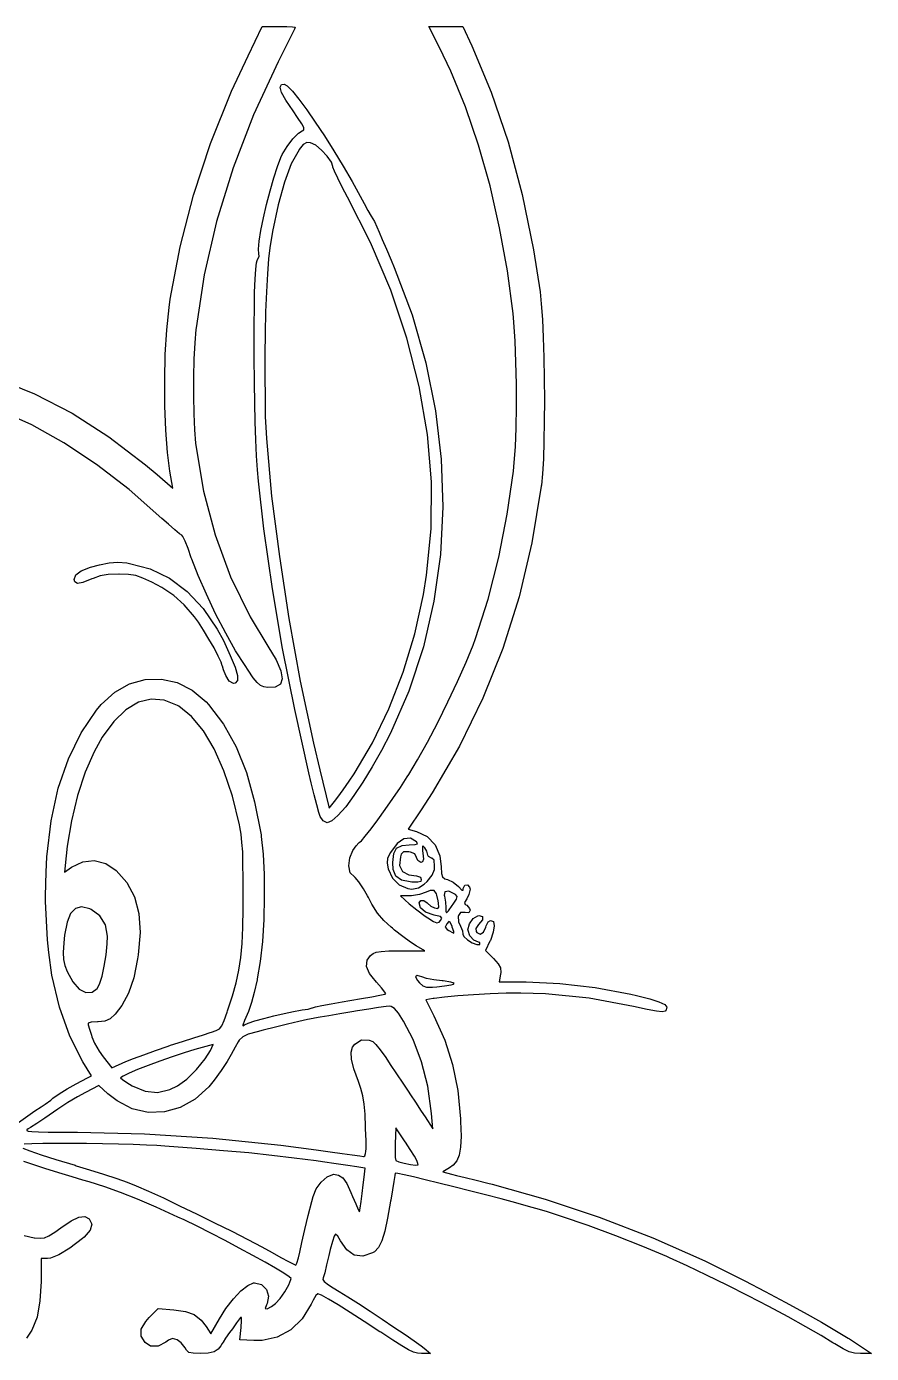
# Model space of a CAD drawing. Extents: x 93.8 to 150, y -109.9 to -90.1.
# Drawn here: x 109.05 to 112.24, y -95.08 to -90.08 of the extents above; entities that cross this region are included whole.
import ezdxf

# ---------------------------------------------------------------- set-up
doc = ezdxf.new("R2010")
doc.units = 0
doc.layers.add('BLACK', color=7, linetype='CONTINUOUS')

msp = doc.modelspace()

# ---------------------------------------------------------------- linework, layer by layer
at = {"layer": 'BLACK', "linetype": 'CONTINUOUS'}
for p, q in [((109.888, -90.1934), (109.941, -90.083)), ((109.941, -90.083), (110.004, -90.083)), ((110.004, -90.083), (110.034, -90.0833)), ((110.034, -90.0833), (110.056, -90.0839)), ((110.063, -90.0928), (110.053, -90.113)), ((110.056, -90.0839), (110.066, -90.0849)), ((110.066, -90.0851), (110.063, -90.0928)), ((110.066, -90.0849), (110.066, -90.0851)), ((110.609, -90.1616), (110.569, -90.083)), ((110.569, -90.083), (110.697, -90.083)), ((110.697, -90.083), (110.731, -90.1559)), ((110.038, -90.1432), (110.019, -90.1809)), ((110.053, -90.113), (110.038, -90.1432)), ((109.826, -90.3264), (109.888, -90.1934)), ((110.019, -90.1809), (110.001, -90.2163)), ((110.652, -90.2515), (110.609, -90.1616)), ((110.731, -90.1559), (110.804, -90.3305)), ((110.001, -90.2163), (109.909, -90.4151)), ((110.014, -90.3016), (110.024, -90.2997)), ((110.024, -90.2997), (110.036, -90.3066)), ((110.707, -90.3852), (110.652, -90.2515)), ((109.747, -90.5233), (109.826, -90.3264)), ((110.009, -90.3116), (110.014, -90.3016)), ((110.014, -90.331), (110.009, -90.3116)), ((110.03, -90.3605), (110.014, -90.331)), ((110.036, -90.3066), (110.055, -90.3263)), ((110.055, -90.3263), (110.08, -90.3568)), ((110.804, -90.3305), (110.868, -90.5176)), ((110.058, -90.4012), (110.03, -90.3605)), ((110.08, -90.3568), (110.109, -90.3964)), ((110.109, -90.3964), (110.141, -90.4432)), ((110.756, -90.53), (110.707, -90.3852)), ((109.909, -90.4151), (109.832, -90.616)), ((110.075, -90.4263), (110.058, -90.4012)), ((110.091, -90.4495), (110.075, -90.4263)), ((110.098, -90.4638), (110.091, -90.4495)), ((110.141, -90.4432), (110.176, -90.4954)), ((110.057, -90.5064), (110.078, -90.4852)), ((110.078, -90.4852), (110.092, -90.4759)), ((110.092, -90.4759), (110.098, -90.4718)), ((110.098, -90.4718), (110.098, -90.4638)), ((110.176, -90.4954), (110.211, -90.5513)), ((109.682, -90.7184), (109.747, -90.5233)), ((110.017, -90.5654), (110.035, -90.5347)), ((110.035, -90.5347), (110.057, -90.5064)), ((110.081, -90.5471), (110.051, -90.6)), ((110.096, -90.527), (110.081, -90.5462)), ((110.081, -90.5462), (110.081, -90.5471)), ((110.109, -90.5195), (110.096, -90.527)), ((110.124, -90.5206), (110.109, -90.5195)), ((110.143, -90.5305), (110.124, -90.5206)), ((110.124, -90.5206), (110.124, -90.5206)), ((110.165, -90.549), (110.143, -90.5305)), ((110.186, -90.5715), (110.165, -90.549)), ((110.8, -90.6833), (110.756, -90.53)), ((110.868, -90.5176), (110.921, -90.7159)), ((109.999, -90.6104), (110.012, -90.5761)), ((110.012, -90.5761), (110.017, -90.5654)), ((110.051, -90.6), (110.025, -90.6692)), ((110.202, -90.5935), (110.186, -90.5715)), ((110.208, -90.6105), (110.202, -90.5935)), ((110.211, -90.5513), (110.247, -90.609)), ((109.832, -90.616), (109.769, -90.8176)), ((109.985, -90.6534), (109.999, -90.6104)), ((110.208, -90.6123), (110.208, -90.6105)), ((110.214, -90.6281), (110.208, -90.6123)), ((110.226, -90.6545), (110.214, -90.6281)), ((110.247, -90.609), (110.28, -90.6666)), ((109.971, -90.702), (109.985, -90.6534)), ((110.025, -90.6692), (110.001, -90.7544)), ((110.243, -90.6881), (110.226, -90.6545)), ((110.263, -90.7258), (110.243, -90.6881)), ((110.28, -90.6666), (110.311, -90.7225)), ((110.836, -90.842), (110.8, -90.6833)), ((109.632, -90.9134), (109.682, -90.7184)), ((109.957, -90.7532), (109.971, -90.702)), ((110.35, -90.8971), (110.263, -90.7258)), ((110.311, -90.7225), (110.326, -90.7496)), ((110.326, -90.7496), (110.34, -90.7766)), ((110.921, -90.7159), (110.964, -90.9241)), ((109.946, -90.8039), (109.957, -90.7532)), ((110.001, -90.7544), (109.98, -90.8553)), ((110.34, -90.7766), (110.352, -90.7973)), ((110.352, -90.7973), (110.358, -90.8076)), ((109.769, -90.8176), (109.723, -91.0187)), ((109.936, -90.851), (109.946, -90.8039)), ((110.358, -90.8076), (110.358, -90.808)), ((110.358, -90.808), (110.364, -90.8173)), ((110.364, -90.8173), (110.373, -90.8374)), ((110.373, -90.8374), (110.382, -90.858)), ((110.866, -91.0033), (110.836, -90.842)), ((109.927, -90.9222), (109.93, -90.8914)), ((109.93, -90.8914), (109.936, -90.851)), ((109.98, -90.8553), (109.97, -90.9163)), ((110.426, -91.0768), (110.35, -90.8971)), ((110.382, -90.858), (110.394, -90.8853)), ((110.394, -90.8853), (110.41, -90.9223)), ((109.595, -91.1104), (109.632, -90.9134)), ((109.923, -90.9645), (109.93, -90.9486)), ((109.929, -90.9401), (109.927, -90.9222)), ((109.93, -90.9486), (109.929, -90.9401)), ((109.97, -90.9163), (109.965, -90.9589)), ((110.41, -90.9223), (110.427, -90.9635)), ((110.964, -90.9241), (110.989, -91.083)), ((109.915, -91.0353), (109.917, -90.9978)), ((109.917, -90.9978), (109.92, -90.9733)), ((109.92, -90.9733), (109.923, -90.9645)), ((109.965, -90.9589), (109.961, -91.0152)), ((110.427, -90.9635), (110.439, -90.9913)), ((110.439, -90.9913), (110.506, -91.1696)), ((109.723, -91.0187), (109.692, -91.218)), ((109.913, -91.084), (109.915, -91.0353)), ((109.961, -91.0152), (109.957, -91.0824)), ((110.887, -91.1643), (110.866, -91.0033)), ((109.912, -91.1419), (109.913, -91.084)), ((109.957, -91.0824), (109.954, -91.1576)), ((110.487, -91.2577), (110.426, -91.0768)), ((110.989, -91.083), (110.993, -91.1282)), ((109.582, -91.2263), (109.591, -91.1415)), ((109.591, -91.1415), (109.595, -91.1104)), ((109.911, -91.207), (109.912, -91.1419)), ((110.993, -91.1282), (110.997, -91.1865)), ((109.954, -91.1576), (109.952, -91.2379)), ((110.506, -91.1696), (110.558, -91.3499)), ((110.89, -91.1975), (110.887, -91.1643)), ((110.894, -91.2682), (110.89, -91.1975)), ((110.997, -91.1865), (111, -91.2548)), ((109.576, -91.3189), (109.582, -91.2263)), ((109.691, -91.2247), (109.687, -91.2748)), ((109.692, -91.218), (109.691, -91.2247)), ((109.911, -91.2774), (109.911, -91.207)), ((109.952, -91.2379), (109.951, -91.3203)), ((109.687, -91.2748), (109.684, -91.3361)), ((109.911, -91.3511), (109.911, -91.2774)), ((110.533, -91.439), (110.487, -91.2577)), ((110.897, -91.3475), (110.894, -91.2682)), ((111, -91.2548), (111.003, -91.3303)), ((109.574, -91.4154), (109.576, -91.3189)), ((109.684, -91.3361), (109.683, -91.404)), ((109.951, -91.3203), (109.951, -91.402)), ((110.558, -91.3499), (110.595, -91.5312)), ((110.899, -91.4312), (110.897, -91.3475)), ((111.003, -91.3303), (111.004, -91.41)), ((109.912, -91.402), (109.911, -91.3511)), ((108.942, -91.4099), (109.084, -91.4667)), ((109.574, -91.5117), (109.574, -91.4154)), ((109.683, -91.404), (109.682, -91.4742)), ((109.912, -91.4262), (109.912, -91.402)), ((109.914, -91.5007), (109.912, -91.4262)), ((109.951, -91.402), (109.952, -91.4802)), ((110.564, -91.6198), (110.533, -91.439)), ((110.899, -91.5151), (110.899, -91.4312)), ((111.004, -91.41), (111.005, -91.4909)), ((109.084, -91.4667), (109.225, -91.5397)), ((109.682, -91.4742), (109.684, -91.542)), ((109.952, -91.4802), (109.953, -91.5519)), ((111.005, -91.4909), (111.004, -91.5702)), ((109.073, -91.5843), (108.955, -91.5314)), ((109.225, -91.5397), (109.364, -91.6289)), ((109.578, -91.6037), (109.574, -91.5117)), ((109.684, -91.542), (109.686, -91.6032)), ((109.915, -91.5726), (109.914, -91.5007)), ((110.595, -91.5312), (110.616, -91.7127)), ((110.898, -91.595), (110.899, -91.5151)), ((109.194, -91.6516), (109.073, -91.5843)), ((109.918, -91.64), (109.915, -91.5726)), ((109.953, -91.5519), (109.956, -91.6141)), ((110.896, -91.6666), (110.898, -91.595)), ((111.004, -91.5702), (111.003, -91.6448)), ((109.364, -91.6289), (109.502, -91.734)), ((109.584, -91.6875), (109.578, -91.6037)), ((109.686, -91.6032), (109.69, -91.6532)), ((109.92, -91.7009), (109.918, -91.64)), ((109.956, -91.6141), (109.958, -91.635)), ((109.958, -91.635), (109.977, -91.8526)), ((110.579, -91.7991), (110.564, -91.6198)), ((111.003, -91.6448), (111.001, -91.7119)), ((109.317, -91.7329), (109.194, -91.6516)), ((109.594, -91.7589), (109.584, -91.6875)), ((109.69, -91.6532), (109.691, -91.6622)), ((109.691, -91.6622), (109.72, -91.8333)), ((110.891, -91.7259), (110.896, -91.6666)), ((109.44, -91.828), (109.317, -91.7329)), ((109.502, -91.734), (109.546, -91.7712)), ((109.924, -91.7534), (109.92, -91.7009)), ((110.616, -91.7127), (110.622, -91.8933)), ((110.888, -91.7584), (110.891, -91.7259)), ((111.001, -91.7119), (110.998, -91.7685)), ((109.546, -91.7712), (109.605, -91.8222)), ((109.605, -91.8222), (109.594, -91.7589)), ((109.927, -91.7955), (109.924, -91.7534)), ((109.948, -91.9754), (109.927, -91.7955)), ((110.578, -91.976), (110.579, -91.7991)), ((110.865, -91.9201), (110.888, -91.7584)), ((110.998, -91.7685), (110.994, -91.8116)), ((109.563, -91.9363), (109.44, -91.828)), ((109.72, -91.8333), (109.764, -91.9983)), ((110.993, -91.8146), (110.957, -92.0286)), ((110.994, -91.8116), (110.993, -91.8146)), ((109.977, -91.8526), (110.006, -92.0802)), ((110.622, -91.8933), (110.613, -92.0721)), ((109.588, -91.9583), (109.563, -91.9363)), ((110.833, -92.0828), (110.865, -91.9201)), ((109.612, -91.9797), (109.588, -91.9583)), ((109.63, -91.9943), (109.612, -91.9797)), ((109.639, -91.9997), (109.63, -91.9943)), ((109.643, -92.0046), (109.639, -91.9997)), ((109.764, -91.9983), (109.822, -92.1563)), ((109.98, -92.2017), (109.948, -91.9754)), ((110.561, -92.1497), (110.578, -91.976)), ((109.651, -92.0225), (109.643, -92.0046)), ((109.662, -92.0504), (109.651, -92.0225)), ((110.957, -92.0286), (110.909, -92.2321)), ((109.674, -92.0851), (109.662, -92.0504)), ((109.676, -92.0901), (109.674, -92.0851)), ((109.7, -92.1518), (109.676, -92.0901)), ((110.006, -92.0802), (110.042, -92.3139)), ((110.613, -92.0721), (110.588, -92.248)), ((110.793, -92.2411), (110.833, -92.0828)), ((109.233, -92.1665), (109.239, -92.1494)), ((109.239, -92.1494), (109.259, -92.1343)), ((109.259, -92.1343), (109.294, -92.1204)), ((109.294, -92.1204), (109.328, -92.1108)), ((109.328, -92.1108), (109.365, -92.1032)), ((109.361, -92.1475), (109.331, -92.1524)), ((109.401, -92.1463), (109.361, -92.1475)), ((109.365, -92.1032), (109.397, -92.1011)), ((109.397, -92.1011), (109.432, -92.1044)), ((109.403, -92.1463), (109.401, -92.1463)), ((109.438, -92.1475), (109.403, -92.1463)), ((109.432, -92.1044), (109.442, -92.1058)), ((109.465, -92.1519), (109.438, -92.1475)), ((109.442, -92.1058), (109.519, -92.1261)), ((109.519, -92.1261), (109.592, -92.1618)), ((110.549, -92.2236), (110.561, -92.1497)), ((109.235, -92.1757), (109.233, -92.1665)), ((109.245, -92.1822), (109.235, -92.1757)), ((109.266, -92.1784), (109.245, -92.1822)), ((109.299, -92.1644), (109.266, -92.1784)), ((109.304, -92.1623), (109.299, -92.1644)), ((109.331, -92.1524), (109.304, -92.1623)), ((109.492, -92.1611), (109.465, -92.1519)), ((109.526, -92.177), (109.492, -92.1611)), ((109.563, -92.1963), (109.526, -92.177)), ((109.609, -92.2267), (109.563, -92.1963)), ((109.592, -92.1618), (109.659, -92.2122)), ((109.731, -92.2219), (109.7, -92.1518)), ((109.822, -92.1563), (109.896, -92.3068)), ((109.648, -92.2619), (109.609, -92.2267)), ((109.659, -92.2122), (109.719, -92.2764)), ((109.766, -92.2957), (109.731, -92.2219)), ((110.018, -92.4272), (109.98, -92.2017)), ((110.516, -92.3711), (110.549, -92.2236)), ((110.588, -92.248), (110.549, -92.42)), ((110.745, -92.3893), (110.793, -92.2411)), ((110.909, -92.2321), (110.848, -92.4267)), ((109.686, -92.3067), (109.648, -92.2619)), ((109.719, -92.2764), (109.772, -92.3537)), ((109.804, -92.3684), (109.766, -92.2957)), ((109.701, -92.3275), (109.686, -92.3067)), ((109.72, -92.3573), (109.701, -92.3275)), ((109.896, -92.3068), (109.963, -92.4182)), ((110.042, -92.3139), (110.085, -92.5498)), ((109.74, -92.3909), (109.72, -92.3573)), ((109.76, -92.4246), (109.74, -92.3909)), ((109.772, -92.3537), (109.795, -92.3966)), ((109.795, -92.3966), (109.821, -92.4531)), ((109.841, -92.4351), (109.804, -92.3684)), ((110.472, -92.5154), (110.516, -92.3711)), ((110.736, -92.4137), (110.745, -92.3893)), ((109.776, -92.4549), (109.76, -92.4246)), ((109.877, -92.4913), (109.841, -92.4351)), ((109.963, -92.4182), (109.994, -92.4698)), ((110.064, -92.6568), (110.018, -92.4272)), ((110.549, -92.42), (110.494, -92.5872)), ((110.71, -92.4779), (110.736, -92.4137)), ((110.848, -92.4267), (110.773, -92.6136)), ((109.787, -92.4784), (109.776, -92.4549)), ((109.791, -92.4914), (109.787, -92.4784)), ((109.792, -92.4931), (109.791, -92.4914)), ((109.796, -92.507), (109.792, -92.4931)), ((109.821, -92.4531), (109.839, -92.4966)), ((109.839, -92.4966), (109.848, -92.5279)), ((109.888, -92.5077), (109.877, -92.4913)), ((109.994, -92.4698), (110.012, -92.5107)), ((110.677, -92.5505), (110.71, -92.4779)), ((109.442, -92.5594), (109.501, -92.543)), ((109.501, -92.543), (109.562, -92.5416)), ((109.562, -92.5416), (109.621, -92.5552)), ((109.804, -92.5278), (109.796, -92.507)), ((109.817, -92.5501), (109.804, -92.5278)), ((109.848, -92.5478), (109.839, -92.5571)), ((109.848, -92.5279), (109.848, -92.5478)), ((109.908, -92.5367), (109.888, -92.5077)), ((109.923, -92.5553), (109.908, -92.5367)), ((110.017, -92.5412), (110.01, -92.5616)), ((110.012, -92.5107), (110.017, -92.5412)), ((110.085, -92.5498), (110.135, -92.7838)), ((110.419, -92.6535), (110.472, -92.5154)), ((109.335, -92.6371), (109.386, -92.5907)), ((109.386, -92.5907), (109.442, -92.5594)), ((109.621, -92.5552), (109.678, -92.5839)), ((109.678, -92.5839), (109.73, -92.6275)), ((109.833, -92.558), (109.817, -92.5501)), ((109.839, -92.5571), (109.833, -92.558)), ((109.935, -92.566), (109.923, -92.5553)), ((109.947, -92.5711), (109.935, -92.566)), ((109.961, -92.5731), (109.947, -92.5711)), ((109.99, -92.5721), (109.961, -92.5731)), ((110.01, -92.5616), (109.99, -92.5721)), ((110.494, -92.5872), (110.425, -92.7455)), ((110.641, -92.6277), (110.677, -92.5505)), ((109.317, -92.6585), (109.335, -92.6371)), ((109.475, -92.6292), (109.427, -92.6573)), ((109.523, -92.6171), (109.475, -92.6292)), ((109.572, -92.6211), (109.523, -92.6171)), ((109.622, -92.6415), (109.572, -92.6211)), ((109.627, -92.6444), (109.622, -92.6415)), ((109.675, -92.6826), (109.627, -92.6444)), ((109.73, -92.6275), (109.739, -92.6371)), ((109.739, -92.6371), (109.795, -92.7115)), ((110.603, -92.7053), (110.641, -92.6277)), ((110.773, -92.6136), (110.685, -92.7943)), ((109.259, -92.7441), (109.317, -92.6585)), ((109.427, -92.6573), (109.382, -92.7011)), ((109.72, -92.7363), (109.675, -92.6826)), ((110.117, -92.8955), (110.064, -92.6568)), ((110.357, -92.7822), (110.419, -92.6535)), ((109.211, -92.8424), (109.259, -92.7441)), ((109.382, -92.7011), (109.339, -92.7604)), ((109.76, -92.8048), (109.72, -92.7363)), ((109.795, -92.7115), (109.843, -92.7969)), ((110.425, -92.7455), (110.391, -92.8109)), ((110.564, -92.7795), (110.603, -92.7053)), ((109.339, -92.7604), (109.308, -92.8162)), ((109.843, -92.7969), (109.882, -92.8942)), ((110.135, -92.7838), (110.159, -92.8839)), ((110.288, -92.8985), (110.357, -92.7822)), ((110.527, -92.8463), (110.564, -92.7795)), ((110.685, -92.7943), (110.582, -92.9702)), ((109.173, -92.9532), (109.211, -92.8424)), ((109.308, -92.8162), (109.275, -92.8928)), ((109.797, -92.8873), (109.76, -92.8048)), ((110.391, -92.8109), (110.356, -92.873)), ((110.494, -92.9017), (110.527, -92.8463)), ((109.275, -92.8928), (109.246, -92.9809)), ((109.829, -92.9831), (109.797, -92.8873)), ((109.882, -92.8942), (109.913, -93.0046)), ((110.126, -92.9324), (110.117, -92.8955)), ((110.159, -92.8839), (110.194, -93.028)), ((110.269, -92.9266), (110.288, -92.8985)), ((110.356, -92.873), (110.321, -92.9303)), ((110.137, -92.9775), (110.126, -92.9324)), ((110.246, -92.9595), (110.269, -92.9266)), ((110.321, -92.9303), (110.287, -92.9808)), ((110.434, -92.9914), (110.462, -92.95)), ((110.462, -92.95), (110.488, -92.9108)), ((110.488, -92.9108), (110.494, -92.9017)), ((109.146, -93.0763), (109.173, -92.9532)), ((109.246, -92.9809), (109.223, -93.0756)), ((109.856, -93.0913), (109.829, -92.9831)), ((110.147, -93.016), (110.137, -92.9775)), ((110.214, -93.0034), (110.227, -92.9865)), ((110.227, -92.9865), (110.246, -92.9595)), ((110.287, -92.9808), (110.256, -93.0231)), ((110.405, -93.0327), (110.434, -92.9914)), ((110.582, -92.9702), (110.54, -93.0348)), ((109.913, -93.0046), (109.937, -93.1288)), ((110.155, -93.0446), (110.147, -93.016)), ((110.16, -93.0601), (110.155, -93.0446)), ((110.194, -93.028), (110.214, -93.0034)), ((110.256, -93.0231), (110.227, -93.0554)), ((110.377, -93.0717), (110.405, -93.0327)), ((110.54, -93.0348), (110.491, -93.1074)), ((109.13, -93.2113), (109.146, -93.0763)), ((109.223, -93.0756), (109.207, -93.172)), ((109.857, -93.099), (109.856, -93.0913)), ((109.862, -93.1267), (109.857, -93.099)), ((110.171, -93.0757), (110.16, -93.0601)), ((110.186, -93.083), (110.171, -93.0757)), ((110.204, -93.0759), (110.186, -93.083)), ((110.227, -93.0554), (110.204, -93.0759)), ((110.352, -93.106), (110.377, -93.0717)), ((109.865, -93.1571), (109.862, -93.1267)), ((109.937, -93.1288), (109.938, -93.1356)), ((109.938, -93.1356), (109.945, -93.2016)), ((110.315, -93.1515), (110.33, -93.1334)), ((110.33, -93.1334), (110.352, -93.106)), ((110.475, -93.1432), (110.45, -93.1619)), ((110.5, -93.141), (110.475, -93.1432)), ((110.491, -93.1074), (110.523, -93.1161)), ((110.523, -93.1555), (110.5, -93.141)), ((110.523, -93.1161), (110.563, -93.1354)), ((110.563, -93.1354), (110.593, -93.1667)), ((109.207, -93.172), (109.203, -93.2074)), ((109.868, -93.1931), (109.865, -93.1571)), ((109.869, -93.2374), (109.868, -93.1931)), ((110.272, -93.2152), (110.283, -93.1884)), ((110.283, -93.1884), (110.296, -93.1696)), ((110.296, -93.1696), (110.305, -93.1589)), ((110.305, -93.1589), (110.307, -93.158)), ((110.307, -93.158), (110.315, -93.1515)), ((110.425, -93.1952), (110.414, -93.2169)), ((110.45, -93.1619), (110.425, -93.1952)), ((110.434, -93.233), (110.437, -93.1992)), ((110.437, -93.1992), (110.448, -93.1785)), ((110.448, -93.1785), (110.469, -93.1685)), ((110.474, -93.1932), (110.465, -93.2015)), ((110.469, -93.1685), (110.495, -93.1663)), ((110.494, -93.1929), (110.474, -93.1932)), ((110.5, -93.1936), (110.494, -93.1929)), ((110.495, -93.1663), (110.518, -93.1656)), ((110.517, -93.2), (110.5, -93.1936)), ((110.523, -93.2142), (110.517, -93.2)), ((110.518, -93.1656), (110.527, -93.1627)), ((110.524, -93.1566), (110.523, -93.1555)), ((110.527, -93.1627), (110.524, -93.1566)), ((110.547, -93.1699), (110.545, -93.1727)), ((110.545, -93.1727), (110.546, -93.1889)), ((110.546, -93.1889), (110.547, -93.1976)), ((110.554, -93.1783), (110.547, -93.1699)), ((110.547, -93.1976), (110.549, -93.2203)), ((110.562, -93.1905), (110.554, -93.1783)), ((110.566, -93.2054), (110.562, -93.1905)), ((110.593, -93.1667), (110.611, -93.2078)), ((109.128, -93.2692), (109.13, -93.2113)), ((109.203, -93.2074), (109.197, -93.2692)), ((109.223, -93.251), (109.265, -93.2304)), ((109.265, -93.2304), (109.308, -93.2257)), ((109.308, -93.2257), (109.352, -93.2368)), ((109.352, -93.2368), (109.391, -93.2632)), ((109.87, -93.2929), (109.869, -93.2374)), ((109.945, -93.2016), (109.949, -93.2786)), ((110.268, -93.2458), (110.269, -93.2359)), ((110.273, -93.2714), (110.268, -93.2458)), ((110.269, -93.2359), (110.272, -93.2152)), ((110.414, -93.2169), (110.412, -93.2359)), ((110.412, -93.2359), (110.416, -93.257)), ((110.435, -93.2592), (110.434, -93.233)), ((110.462, -93.2117), (110.459, -93.2441)), ((110.459, -93.2441), (110.47, -93.2668)), ((110.465, -93.2015), (110.462, -93.2117)), ((110.528, -93.2259), (110.523, -93.2142)), ((110.539, -93.233), (110.528, -93.2259)), ((110.546, -93.2308), (110.539, -93.233)), ((110.549, -93.2203), (110.546, -93.2308)), ((110.568, -93.2105), (110.566, -93.2054)), ((110.579, -93.2163), (110.568, -93.2105)), ((110.581, -93.2165), (110.579, -93.2163)), ((110.589, -93.2244), (110.581, -93.2165)), ((110.591, -93.2463), (110.589, -93.2244)), ((110.591, -93.2589), (110.591, -93.2463)), ((110.611, -93.2078), (110.616, -93.249)), ((110.616, -93.249), (110.617, -93.2741)), ((109.125, -93.358), (109.128, -93.2692)), ((109.197, -93.2692), (109.223, -93.251)), ((109.391, -93.2632), (109.432, -93.3087)), ((109.87, -93.3622), (109.87, -93.2929)), ((109.949, -93.2786), (109.949, -93.3622)), ((110.289, -93.2876), (110.273, -93.2714)), ((110.292, -93.2897), (110.289, -93.2876)), ((110.306, -93.3055), (110.292, -93.2897)), ((110.416, -93.257), (110.432, -93.2915)), ((110.432, -93.2915), (110.458, -93.3174)), ((110.445, -93.2845), (110.435, -93.2592)), ((110.466, -93.2992), (110.445, -93.2845)), ((110.499, -93.3061), (110.466, -93.2992)), ((110.47, -93.2668), (110.494, -93.2796)), ((110.494, -93.2796), (110.523, -93.2829)), ((110.523, -93.2829), (110.538, -93.2881)), ((110.538, -93.2881), (110.541, -93.2966)), ((110.541, -93.2966), (110.539, -93.3045)), ((110.563, -93.3047), (110.582, -93.2813)), ((110.582, -93.2813), (110.591, -93.2589)), ((110.617, -93.2741), (110.621, -93.2875)), ((110.621, -93.2875), (110.63, -93.294)), ((110.63, -93.294), (110.639, -93.2965)), ((110.639, -93.2965), (110.661, -93.3068)), ((109.432, -93.3087), (109.46, -93.3622)), ((110.323, -93.3318), (110.306, -93.3055)), ((110.338, -93.3586), (110.323, -93.3318)), ((110.458, -93.3174), (110.49, -93.3314)), ((110.49, -93.3314), (110.505, -93.333)), ((110.505, -93.3066), (110.499, -93.3061)), ((110.528, -93.3075), (110.505, -93.3066)), ((110.505, -93.333), (110.53, -93.329)), ((110.539, -93.3045), (110.528, -93.3075)), ((110.53, -93.329), (110.552, -93.3149)), ((110.559, -93.3448), (110.534, -93.3535)), ((110.552, -93.3149), (110.563, -93.3047)), ((110.574, -93.3383), (110.559, -93.3448)), ((110.589, -93.3382), (110.574, -93.3383)), ((110.598, -93.3506), (110.589, -93.3382)), ((110.63, -93.3435), (110.627, -93.3562)), ((110.644, -93.3415), (110.63, -93.3435)), ((110.665, -93.351), (110.644, -93.3415)), ((110.661, -93.3068), (110.681, -93.3237)), ((110.681, -93.3237), (110.693, -93.3368)), ((110.693, -93.3368), (110.698, -93.3373)), ((110.698, -93.3373), (110.699, -93.3309)), ((110.699, -93.3309), (110.705, -93.3187)), ((110.705, -93.3187), (110.715, -93.3172)), ((110.715, -93.3172), (110.723, -93.3258)), ((110.725, -93.3333), (110.72, -93.353)), ((110.723, -93.3258), (110.725, -93.3333)), ((109.125, -93.3801), (109.125, -93.358)), ((109.132, -93.5244), (109.125, -93.3801)), ((109.46, -93.3622), (109.476, -93.4246)), ((109.87, -93.4066), (109.87, -93.3622)), ((109.949, -93.3622), (109.947, -93.4477)), ((110.342, -93.365), (110.338, -93.3586)), ((110.355, -93.3906), (110.342, -93.365)), ((110.376, -93.4236), (110.355, -93.3906)), ((110.498, -93.3583), (110.462, -93.3586)), ((110.462, -93.3586), (110.495, -93.3882)), ((110.495, -93.3882), (110.524, -93.4114)), ((110.504, -93.3581), (110.498, -93.3583)), ((110.534, -93.3535), (110.504, -93.3581)), ((110.533, -93.3856), (110.539, -93.3762)), ((110.538, -93.4032), (110.533, -93.3856)), ((110.539, -93.3762), (110.551, -93.376)), ((110.551, -93.376), (110.563, -93.3846)), ((110.563, -93.3846), (110.564, -93.3861)), ((110.564, -93.3861), (110.577, -93.3973)), ((110.577, -93.3973), (110.59, -93.4037)), ((110.599, -93.3562), (110.598, -93.3506)), ((110.604, -93.3777), (110.599, -93.3562)), ((110.606, -93.386), (110.604, -93.3777)), ((110.607, -93.4019), (110.606, -93.386)), ((110.627, -93.3562), (110.628, -93.3601)), ((110.628, -93.3601), (110.632, -93.383)), ((110.632, -93.383), (110.633, -93.4031)), ((110.643, -93.4152), (110.657, -93.3954)), ((110.657, -93.3954), (110.661, -93.3903)), ((110.661, -93.3903), (110.673, -93.3715)), ((110.67, -93.3542), (110.665, -93.351)), ((110.676, -93.3611), (110.67, -93.3542)), ((110.673, -93.3715), (110.676, -93.3611)), ((110.712, -93.3698), (110.704, -93.3843)), ((110.704, -93.3843), (110.706, -93.3912)), ((110.706, -93.3912), (110.712, -93.3942)), ((110.72, -93.353), (110.712, -93.3698)), ((110.712, -93.3942), (110.723, -93.4058)), ((109.219, -93.4249), (109.206, -93.4583)), ((109.238, -93.4058), (109.219, -93.4249)), ((109.261, -93.4005), (109.238, -93.4058)), ((109.292, -93.4081), (109.261, -93.4005)), ((109.297, -93.4103), (109.292, -93.4081)), ((109.33, -93.4341), (109.297, -93.4103)), ((109.351, -93.4678), (109.33, -93.4341)), ((109.476, -93.4246), (109.481, -93.4972)), ((109.869, -93.4782), (109.87, -93.4066)), ((109.947, -93.4477), (109.942, -93.5307)), ((110.4, -93.4516), (110.376, -93.4236)), ((110.524, -93.4114), (110.555, -93.4347)), ((110.557, -93.4205), (110.538, -93.4032)), ((110.555, -93.4347), (110.566, -93.4418)), ((110.589, -93.431), (110.557, -93.4205)), ((110.566, -93.4418), (110.587, -93.4554)), ((110.595, -93.4321), (110.589, -93.431)), ((110.59, -93.4037), (110.603, -93.4065)), ((110.613, -93.4366), (110.595, -93.4321)), ((110.603, -93.4065), (110.607, -93.4019)), ((110.618, -93.4422), (110.613, -93.4366)), ((110.613, -93.4515), (110.618, -93.4422)), ((110.633, -93.4031), (110.633, -93.418)), ((110.633, -93.418), (110.636, -93.4224)), ((110.636, -93.4224), (110.643, -93.4152)), ((110.681, -93.4325), (110.68, -93.435)), ((110.68, -93.435), (110.681, -93.4563)), ((110.689, -93.4209), (110.681, -93.4325)), ((110.705, -93.4215), (110.689, -93.4209)), ((110.706, -93.4217), (110.705, -93.4215)), ((110.72, -93.4223), (110.706, -93.4217)), ((110.725, -93.4128), (110.72, -93.4223)), ((110.722, -93.464), (110.736, -93.4445)), ((110.723, -93.4058), (110.725, -93.4128)), ((110.736, -93.4445), (110.754, -93.4336)), ((110.754, -93.4336), (110.758, -93.433)), ((110.772, -93.4487), (110.757, -93.4669)), ((110.758, -93.433), (110.772, -93.437)), ((110.772, -93.437), (110.772, -93.4487)), ((109.206, -93.4583), (109.197, -93.5069)), ((109.358, -93.5107), (109.351, -93.4678)), ((109.481, -93.4972), (109.474, -93.581)), ((109.866, -93.5385), (109.869, -93.4782)), ((110.427, -93.4763), (110.4, -93.4516)), ((110.432, -93.481), (110.427, -93.4763)), ((110.44, -93.4875), (110.432, -93.481)), ((110.471, -93.5118), (110.44, -93.4875)), ((110.587, -93.4554), (110.6, -93.4603)), ((110.6, -93.4603), (110.608, -93.4575)), ((110.608, -93.4575), (110.613, -93.4515)), ((110.637, -93.4639), (110.631, -93.4763)), ((110.631, -93.4763), (110.638, -93.4852)), ((110.644, -93.4555), (110.637, -93.4639)), ((110.638, -93.4852), (110.644, -93.489)), ((110.65, -93.4579), (110.644, -93.4555)), ((110.644, -93.489), (110.658, -93.4967)), ((110.657, -93.4743), (110.65, -93.4579)), ((110.657, -93.4762), (110.657, -93.4743)), ((110.663, -93.4927), (110.657, -93.4762)), ((110.658, -93.4967), (110.664, -93.4994)), ((110.664, -93.4994), (110.663, -93.4927)), ((110.681, -93.4563), (110.688, -93.4731)), ((110.688, -93.4731), (110.696, -93.4908)), ((110.696, -93.4908), (110.697, -93.5028)), ((110.716, -93.4863), (110.722, -93.464)), ((110.717, -93.4896), (110.716, -93.4863)), ((110.724, -93.5093), (110.717, -93.4896)), ((110.757, -93.4669), (110.746, -93.4814)), ((110.746, -93.4814), (110.748, -93.4926)), ((110.748, -93.4926), (110.75, -93.4962)), ((110.75, -93.4962), (110.763, -93.5026)), ((110.763, -93.5026), (110.775, -93.4952)), ((110.775, -93.4952), (110.784, -93.4767)), ((110.784, -93.4767), (110.785, -93.4721)), ((110.785, -93.4721), (110.793, -93.4565)), ((110.793, -93.4565), (110.802, -93.4512)), ((110.812, -93.4958), (110.801, -93.5263)), ((110.802, -93.4512), (110.813, -93.4553)), ((110.816, -93.4711), (110.812, -93.4958)), ((110.813, -93.4553), (110.816, -93.4711)), ((109.138, -93.5724), (109.132, -93.5244)), ((109.194, -93.5351), (109.192, -93.5724)), ((109.197, -93.5069), (109.194, -93.5351)), ((109.353, -93.5813), (109.357, -93.5391)), ((109.357, -93.5391), (109.358, -93.5107)), ((109.861, -93.5909), (109.866, -93.5385)), ((109.942, -93.5307), (109.934, -93.6066)), ((110.5, -93.5331), (110.471, -93.5118)), ((110.521, -93.5472), (110.5, -93.5331)), ((110.554, -93.5656), (110.521, -93.5472)), ((110.697, -93.5028), (110.701, -93.5124)), ((110.701, -93.5124), (110.715, -93.5244)), ((110.715, -93.5244), (110.733, -93.5355)), ((110.739, -93.526), (110.724, -93.5093)), ((110.733, -93.5355), (110.75, -93.5425)), ((110.756, -93.533), (110.739, -93.526)), ((110.75, -93.5425), (110.761, -93.5423)), ((110.761, -93.534), (110.756, -93.533)), ((110.762, -93.5413), (110.761, -93.534)), ((110.761, -93.5423), (110.762, -93.5413)), ((110.799, -93.5293), (110.783, -93.5642)), ((110.801, -93.5263), (110.799, -93.5293)), ((109.149, -93.6573), (109.138, -93.5724)), ((109.192, -93.5724), (109.193, -93.5991)), ((109.193, -93.5991), (109.198, -93.6208)), ((109.346, -93.6234), (109.353, -93.5813)), ((109.472, -93.5965), (109.458, -93.6675)), ((109.474, -93.581), (109.472, -93.5965)), ((109.853, -93.639), (109.861, -93.5909)), ((110.337, -93.6012), (110.35, -93.583)), ((110.35, -93.583), (110.359, -93.5756)), ((110.359, -93.5756), (110.371, -93.5707)), ((110.371, -93.5707), (110.39, -93.5679)), ((110.39, -93.5679), (110.419, -93.5664)), ((110.419, -93.5664), (110.46, -93.566)), ((110.46, -93.566), (110.554, -93.5656)), ((110.783, -93.5642), (110.813, -93.5947)), ((110.813, -93.5947), (110.831, -93.6147)), ((109.198, -93.6208), (109.206, -93.6433)), ((109.206, -93.6433), (109.206, -93.6437)), ((109.206, -93.6437), (109.228, -93.6831)), ((109.338, -93.6614), (109.346, -93.6234)), ((109.843, -93.6862), (109.853, -93.639)), ((109.934, -93.6066), (109.923, -93.6708)), ((110.334, -93.6243), (110.337, -93.6012)), ((110.346, -93.6511), (110.334, -93.6243)), ((110.831, -93.6147), (110.839, -93.6304)), ((110.839, -93.6304), (110.84, -93.6479)), ((110.84, -93.6479), (110.839, -93.6541)), ((109.178, -93.7785), (109.149, -93.6573)), ((109.228, -93.6831), (109.252, -93.7098)), ((109.32, -93.7082), (109.329, -93.691)), ((109.329, -93.691), (109.338, -93.6614)), ((109.458, -93.6675), (109.438, -93.7251)), ((109.829, -93.736), (109.843, -93.6862)), ((109.922, -93.6747), (109.911, -93.7229)), ((109.923, -93.6708), (109.922, -93.6747)), ((110.356, -93.6637), (110.346, -93.6511)), ((110.372, -93.6835), (110.356, -93.6637)), ((110.372, -93.6842), (110.372, -93.6835)), ((110.391, -93.7052), (110.372, -93.6842)), ((110.525, -93.6587), (110.519, -93.6637)), ((110.519, -93.6637), (110.526, -93.6774)), ((110.543, -93.6644), (110.525, -93.6587)), ((110.526, -93.6774), (110.534, -93.6861)), ((110.534, -93.6861), (110.547, -93.6978)), ((110.56, -93.6697), (110.543, -93.6644)), ((110.547, -93.6978), (110.561, -93.703)), ((110.588, -93.6751), (110.56, -93.6697)), ((110.62, -93.6793), (110.588, -93.6751)), ((110.599, -93.7018), (110.628, -93.6981)), ((110.623, -93.6795), (110.62, -93.6793)), ((110.652, -93.6833), (110.623, -93.6795)), ((110.628, -93.6981), (110.653, -93.6937)), ((110.665, -93.6871), (110.652, -93.6833)), ((110.653, -93.6937), (110.662, -93.6911)), ((110.662, -93.6911), (110.665, -93.6871)), ((110.839, -93.6541), (110.834, -93.683)), ((110.834, -93.683), (110.936, -93.683)), ((110.936, -93.683), (111.063, -93.6884)), ((111.063, -93.6884), (111.196, -93.704)), ((109.252, -93.7098), (109.277, -93.723)), ((109.277, -93.723), (109.301, -93.7217)), ((109.301, -93.7217), (109.32, -93.7082)), ((109.438, -93.7251), (109.413, -93.772)), ((109.811, -93.7918), (109.829, -93.736)), ((109.911, -93.7229), (109.901, -93.7606)), ((110.272, -93.7533), (110.316, -93.7458)), ((110.316, -93.7458), (110.355, -93.7389)), ((110.355, -93.7389), (110.385, -93.7334)), ((110.385, -93.7334), (110.403, -93.7296)), ((110.404, -93.721), (110.391, -93.7052)), ((110.403, -93.7296), (110.407, -93.7283)), ((110.407, -93.7283), (110.404, -93.721)), ((110.585, -93.7457), (110.558, -93.7504)), ((110.561, -93.703), (110.583, -93.7033)), ((110.583, -93.7033), (110.599, -93.7018)), ((110.589, -93.745), (110.585, -93.7457)), ((110.628, -93.74), (110.589, -93.745)), ((110.679, -93.7352), (110.628, -93.74)), ((110.738, -93.7311), (110.679, -93.7352)), ((110.8, -93.7278), (110.738, -93.7311)), ((110.861, -93.7256), (110.8, -93.7278)), ((110.916, -93.7248), (110.861, -93.7256)), ((111.009, -93.7273), (110.916, -93.7248)), ((111.173, -93.7437), (111.009, -93.7273)), ((111.34, -93.7757), (111.173, -93.7437)), ((111.196, -93.704), (111.33, -93.7291)), ((111.33, -93.7291), (111.352, -93.7341)), ((111.352, -93.7341), (111.402, -93.7468)), ((111.402, -93.7468), (111.436, -93.7578)), ((109.216, -93.8874), (109.178, -93.7785)), ((109.413, -93.772), (109.388, -93.804)), ((109.798, -93.8281), (109.809, -93.7964)), ((109.809, -93.7964), (109.811, -93.7918)), ((109.89, -93.7939), (109.875, -93.8286)), ((109.901, -93.7606), (109.89, -93.7939)), ((110.024, -93.8015), (110.059, -93.794)), ((110.059, -93.794), (110.086, -93.7893)), ((110.086, -93.7893), (110.092, -93.7886)), ((110.092, -93.7886), (110.114, -93.7852)), ((110.114, -93.7852), (110.13, -93.7808)), ((110.13, -93.7808), (110.131, -93.7802)), ((110.131, -93.7802), (110.142, -93.7771)), ((110.142, -93.7771), (110.166, -93.772)), ((110.166, -93.772), (110.201, -93.7655)), ((110.201, -93.7655), (110.243, -93.7581)), ((110.279, -93.796), (110.234, -93.8037)), ((110.243, -93.7581), (110.272, -93.7533)), ((110.3, -93.7925), (110.279, -93.796)), ((110.343, -93.7855), (110.3, -93.7925)), ((110.38, -93.7799), (110.343, -93.7855)), ((110.408, -93.7762), (110.38, -93.7799)), ((110.422, -93.7748), (110.408, -93.7762)), ((110.427, -93.7753), (110.422, -93.7748)), ((110.44, -93.7827), (110.427, -93.7753)), ((110.455, -93.8006), (110.44, -93.7827)), ((110.558, -93.7504), (110.588, -93.8104)), ((111.341, -93.776), (111.34, -93.7757)), ((111.392, -93.7872), (111.341, -93.776)), ((111.427, -93.7936), (111.392, -93.7872)), ((111.449, -93.7955), (111.427, -93.7936)), ((111.436, -93.7578), (111.458, -93.7678)), ((111.46, -93.793), (111.449, -93.7955)), ((111.458, -93.7678), (111.466, -93.7776)), ((111.464, -93.788), (111.46, -93.793)), ((111.466, -93.7776), (111.464, -93.788)), ((109.297, -93.8341), (109.286, -93.8381)), ((109.286, -93.8381), (109.286, -93.845)), ((109.286, -93.845), (109.291, -93.8605)), ((109.321, -93.833), (109.297, -93.8341)), ((109.323, -93.833), (109.321, -93.833)), ((109.349, -93.8309), (109.323, -93.833)), ((109.368, -93.8224), (109.349, -93.8309)), ((109.388, -93.804), (109.368, -93.8224)), ((109.78, -93.8596), (109.789, -93.8479)), ((109.789, -93.8479), (109.798, -93.8281)), ((109.875, -93.8286), (109.868, -93.8455)), ((109.868, -93.8455), (109.869, -93.8483)), ((109.869, -93.8483), (109.875, -93.8443)), ((109.875, -93.8443), (109.888, -93.8384)), ((109.888, -93.8384), (109.914, -93.8301)), ((109.914, -93.8301), (109.947, -93.8205)), ((109.947, -93.8205), (109.985, -93.8107)), ((109.985, -93.8107), (110.024, -93.8015)), ((110.037, -93.8421), (109.991, -93.8532)), ((110.079, -93.8323), (110.037, -93.8421)), ((110.112, -93.8249), (110.079, -93.8323)), ((110.133, -93.8207), (110.112, -93.8249)), ((110.138, -93.8199), (110.133, -93.8207)), ((110.16, -93.8162), (110.138, -93.8199)), ((110.193, -93.8106), (110.16, -93.8162)), ((110.234, -93.8037), (110.193, -93.8106)), ((110.474, -93.8314), (110.455, -93.8006)), ((110.51, -93.8997), (110.474, -93.8314)), ((110.588, -93.8104), (110.629, -93.9024)), ((109.265, -93.9837), (109.216, -93.8874)), ((109.291, -93.8605), (109.298, -93.8838)), ((109.298, -93.8838), (109.299, -93.8898)), ((109.299, -93.8898), (109.309, -93.9143)), ((109.641, -93.9071), (109.684, -93.8934)), ((109.684, -93.8934), (109.72, -93.8819)), ((109.72, -93.8819), (109.745, -93.8739)), ((109.745, -93.8739), (109.75, -93.8725)), ((109.75, -93.8725), (109.768, -93.8665)), ((109.768, -93.8665), (109.78, -93.8596)), ((109.868, -93.8902), (109.855, -93.9025)), ((109.889, -93.8804), (109.868, -93.8902)), ((109.922, -93.8707), (109.889, -93.8804)), ((109.945, -93.8649), (109.922, -93.8707)), ((109.991, -93.8532), (109.945, -93.8649)), ((110.542, -93.9836), (110.51, -93.8997)), ((109.309, -93.9143), (109.327, -93.9437)), ((109.327, -93.9437), (109.342, -93.9648)), ((109.495, -93.9572), (109.54, -93.9409)), ((109.54, -93.9409), (109.587, -93.9248)), ((109.587, -93.9248), (109.596, -93.9217)), ((109.596, -93.9217), (109.641, -93.9071)), ((109.688, -93.9382), (109.647, -93.9505)), ((109.757, -93.9186), (109.688, -93.9382)), ((109.726, -93.9731), (109.746, -93.9411)), ((109.746, -93.9411), (109.757, -93.9186)), ((109.84, -93.929), (109.824, -93.9568)), ((109.851, -93.9092), (109.84, -93.929)), ((109.855, -93.9025), (109.851, -93.9092)), ((110.277, -93.9478), (110.282, -93.9286)), ((110.278, -93.974), (110.277, -93.9478)), ((110.282, -93.9286), (110.291, -93.9171)), ((110.291, -93.9171), (110.316, -93.9018)), ((110.316, -93.9018), (110.345, -93.9025)), ((110.345, -93.9025), (110.358, -93.9081)), ((110.358, -93.9081), (110.369, -93.9184)), ((110.369, -93.9184), (110.386, -93.9395)), ((110.386, -93.9395), (110.407, -93.9681)), ((110.629, -93.9024), (110.659, -93.9946)), ((109.298, -94.0372), (109.265, -93.9837)), ((109.342, -93.9648), (109.375, -94.007)), ((109.375, -94.007), (109.428, -93.9834)), ((109.428, -93.9834), (109.456, -93.9719)), ((109.456, -93.9719), (109.495, -93.9572)), ((109.512, -93.9975), (109.472, -94.013)), ((109.556, -93.9812), (109.512, -93.9975)), ((109.602, -93.9652), (109.556, -93.9812)), ((109.647, -93.9505), (109.602, -93.9652)), ((109.694, -94.0132), (109.726, -93.9731)), ((109.809, -93.9827), (109.787, -94.0164)), ((109.824, -93.9568), (109.809, -93.9827)), ((110.287, -94.0099), (110.278, -93.974)), ((110.407, -93.9681), (110.424, -93.9936)), ((110.424, -93.9936), (110.448, -94.0297)), ((110.565, -94.0755), (110.542, -93.9836)), ((110.659, -93.9946), (110.678, -94.0918)), ((109.241, -94.0673), (109.283, -94.045)), ((109.283, -94.045), (109.298, -94.0372)), ((109.418, -94.0375), (109.408, -94.0444)), ((109.408, -94.0444), (109.408, -94.045)), ((109.408, -94.045), (109.415, -94.0511)), ((109.44, -94.0267), (109.418, -94.0375)), ((109.472, -94.013), (109.44, -94.0267)), ((109.622, -94.0745), (109.658, -94.0488)), ((109.658, -94.0488), (109.694, -94.0132)), ((109.787, -94.0164), (109.761, -94.0528)), ((110.304, -94.058), (110.287, -94.0099)), ((110.448, -94.0297), (110.471, -94.065)), ((109.176, -94.1053), (109.207, -94.0859)), ((109.207, -94.0859), (109.24, -94.0675)), ((109.24, -94.0675), (109.241, -94.0673)), ((109.276, -94.0991), (109.246, -94.1154)), ((109.326, -94.0738), (109.276, -94.0991)), ((109.36, -94.1042), (109.326, -94.0738)), ((109.415, -94.0511), (109.432, -94.0625)), ((109.432, -94.0625), (109.452, -94.0744)), ((109.452, -94.0744), (109.5, -94.0952)), ((109.5, -94.0952), (109.547, -94.0998)), ((109.547, -94.0998), (109.594, -94.0883)), ((109.594, -94.0883), (109.622, -94.0745)), ((109.74, -94.078), (109.689, -94.1246)), ((109.761, -94.0528), (109.74, -94.078)), ((110.313, -94.0843), (110.304, -94.058)), ((110.32, -94.1126), (110.313, -94.0843)), ((110.471, -94.065), (110.491, -94.0945)), ((110.491, -94.0945), (110.5, -94.108)), ((110.579, -94.1788), (110.565, -94.0755)), ((110.678, -94.0918), (110.688, -94.1985)), ((109.109, -94.1538), (109.124, -94.1437)), ((109.124, -94.1437), (109.145, -94.128)), ((109.145, -94.128), (109.153, -94.1214)), ((109.153, -94.1214), (109.176, -94.1053)), ((109.209, -94.1379), (109.171, -94.1627)), ((109.246, -94.1154), (109.209, -94.1379)), ((109.395, -94.1316), (109.36, -94.1042)), ((109.452, -94.1608), (109.395, -94.1316)), ((109.689, -94.1246), (109.632, -94.1563)), ((110.325, -94.1433), (110.32, -94.1126)), ((110.329, -94.1811), (110.325, -94.1433)), ((110.5, -94.108), (110.519, -94.1366)), ((110.519, -94.1366), (110.541, -94.1703)), ((109.023, -94.2126), (109.085, -94.1692)), ((109.085, -94.1692), (109.109, -94.1538)), ((109.122, -94.1965), (109.092, -94.2164)), ((109.155, -94.1741), (109.122, -94.1965)), ((109.171, -94.1627), (109.155, -94.1741)), ((109.512, -94.1745), (109.452, -94.1608)), ((109.573, -94.173), (109.512, -94.1745)), ((109.632, -94.1563), (109.573, -94.173)), ((110.331, -94.2309), (110.329, -94.1811)), ((110.541, -94.1703), (110.555, -94.1913)), ((110.555, -94.1913), (110.584, -94.2372)), ((110.584, -94.2372), (110.579, -94.1788)), ((110.688, -94.1985), (110.689, -94.2095)), ((109.06, -94.2364), (109.054, -94.2403)), ((109.054, -94.2403), (109.054, -94.2433)), ((109.054, -94.2433), (109.06, -94.2456)), ((109.069, -94.2311), (109.06, -94.2364)), ((109.06, -94.2456), (109.074, -94.2472)), ((109.092, -94.2164), (109.069, -94.2311)), ((109.074, -94.2472), (109.099, -94.2483)), ((109.099, -94.2483), (109.135, -94.249)), ((109.135, -94.249), (109.185, -94.2494)), ((109.185, -94.2494), (109.245, -94.2497)), ((109.245, -94.2497), (109.498, -94.2558)), ((110.331, -94.2361), (110.331, -94.2309)), ((110.333, -94.2803), (110.331, -94.2361)), ((110.445, -94.2332), (110.443, -94.2924)), ((110.48, -94.2852), (110.445, -94.2332)), ((110.689, -94.2095), (110.691, -94.2645)), ((109.074, -94.2931), (109.045, -94.2945)), ((109.115, -94.2922), (109.074, -94.2931)), ((109.164, -94.2917), (109.115, -94.2922)), ((109.22, -94.2916), (109.164, -94.2917)), ((109.279, -94.292), (109.22, -94.2916)), ((109.34, -94.2928), (109.279, -94.292)), ((109.4, -94.294), (109.34, -94.2928)), ((109.455, -94.2956), (109.4, -94.294)), ((109.505, -94.2975), (109.455, -94.2956)), ((109.498, -94.2558), (109.755, -94.272)), ((109.545, -94.2998), (109.505, -94.2975)), ((109.574, -94.3018), (109.545, -94.2998)), ((109.755, -94.272), (110.012, -94.2978)), ((110.012, -94.2978), (110.145, -94.3154)), ((110.333, -94.3105), (110.333, -94.2803)), ((110.443, -94.2924), (110.442, -94.3222)), ((110.481, -94.2868), (110.48, -94.2852)), ((110.499, -94.315), (110.481, -94.2868)), ((110.691, -94.2645), (110.689, -94.3056)), ((109.04, -94.309), (109.066, -94.3199)), ((109.066, -94.3199), (109.108, -94.3343)), ((109.108, -94.3343), (109.164, -94.3522)), ((109.692, -94.3104), (109.574, -94.3018)), ((109.796, -94.3189), (109.692, -94.3104)), ((109.891, -94.3276), (109.796, -94.3189)), ((109.978, -94.3367), (109.891, -94.3276)), ((110.062, -94.3466), (109.978, -94.3367)), ((110.145, -94.3575), (110.062, -94.3466)), ((110.145, -94.3154), (110.197, -94.3227)), ((110.197, -94.3227), (110.243, -94.3292)), ((110.243, -94.3292), (110.281, -94.3345)), ((110.281, -94.3345), (110.309, -94.3383)), ((110.309, -94.3383), (110.323, -94.3402)), ((110.323, -94.3402), (110.324, -94.3403)), ((110.324, -94.3403), (110.328, -94.3381)), ((110.328, -94.3381), (110.331, -94.3289)), ((110.331, -94.3289), (110.332, -94.3222)), ((110.332, -94.3222), (110.333, -94.3105)), ((110.442, -94.3222), (110.443, -94.3447)), ((110.443, -94.3447), (110.445, -94.3556)), ((110.515, -94.3398), (110.499, -94.315)), ((110.524, -94.3559), (110.515, -94.3398)), ((110.684, -94.3357), (110.675, -94.3574)), ((110.689, -94.3056), (110.684, -94.3357)), ((109.085, -94.373), (109.043, -94.3594)), ((109.123, -94.3856), (109.085, -94.373)), ((109.175, -94.402), (109.123, -94.3856)), ((109.164, -94.3522), (109.237, -94.3739)), ((109.237, -94.3739), (109.241, -94.3754)), ((109.241, -94.3754), (109.291, -94.3905)), ((109.291, -94.3905), (109.344, -94.4074)), ((110.169, -94.3609), (110.145, -94.3575)), ((110.22, -94.368), (110.169, -94.3609)), ((110.264, -94.3744), (110.22, -94.368)), ((110.298, -94.3795), (110.264, -94.3744)), ((110.321, -94.3832), (110.298, -94.3795)), ((110.329, -94.3849), (110.321, -94.3832)), ((110.326, -94.4183), (110.328, -94.3961)), ((110.328, -94.3961), (110.329, -94.3853)), ((110.329, -94.3853), (110.329, -94.3849)), ((110.445, -94.3556), (110.445, -94.3558)), ((110.445, -94.3558), (110.456, -94.3606)), ((110.456, -94.3606), (110.476, -94.3663)), ((110.476, -94.3663), (110.5, -94.3713)), ((110.5, -94.3713), (110.519, -94.3738)), ((110.519, -94.3738), (110.529, -94.3723)), ((110.527, -94.3631), (110.524, -94.3559)), ((110.529, -94.3723), (110.527, -94.3631)), ((110.647, -94.3834), (110.622, -94.3984)), ((110.622, -94.3984), (110.655, -94.4069)), ((110.661, -94.3735), (110.647, -94.3834)), ((110.675, -94.3574), (110.661, -94.3735)), ((109.225, -94.4173), (109.175, -94.402)), ((109.266, -94.4294), (109.225, -94.4173)), ((109.29, -94.4364), (109.266, -94.4294)), ((109.349, -94.4549), (109.29, -94.4364)), ((109.344, -94.4074), (109.394, -94.4239)), ((109.394, -94.4239), (109.433, -94.4379)), ((109.433, -94.4379), (109.467, -94.4516)), ((110.145, -94.4632), (110.164, -94.4371)), ((110.164, -94.4371), (110.186, -94.4173)), ((110.186, -94.4173), (110.207, -94.4082)), ((110.207, -94.4082), (110.21, -94.408)), ((110.21, -94.408), (110.229, -94.411)), ((110.229, -94.411), (110.245, -94.4218)), ((110.245, -94.4218), (110.26, -94.4429)), ((110.26, -94.4429), (110.276, -94.4768)), ((110.318, -94.4797), (110.322, -94.4476)), ((110.322, -94.4476), (110.326, -94.4183)), ((110.437, -94.4345), (110.432, -94.4665)), ((110.441, -94.4125), (110.437, -94.4345)), ((110.443, -94.4039), (110.441, -94.4125)), ((110.453, -94.4049), (110.443, -94.4038)), ((110.443, -94.4038), (110.443, -94.4039)), ((110.476, -94.4097), (110.453, -94.4049)), ((110.511, -94.4176), (110.476, -94.4097)), ((110.556, -94.4282), (110.511, -94.4176)), ((110.607, -94.4409), (110.556, -94.4282)), ((110.664, -94.455), (110.607, -94.4409)), ((110.655, -94.4069), (110.674, -94.412)), ((110.674, -94.412), (110.706, -94.4201)), ((110.706, -94.4201), (110.747, -94.4303)), ((110.747, -94.4303), (110.792, -94.4415)), ((110.792, -94.4415), (110.808, -94.4456)), ((110.808, -94.4456), (111.007, -94.5012)), ((109.408, -94.476), (109.349, -94.4549)), ((109.471, -94.5012), (109.408, -94.476)), ((109.467, -94.4516), (109.513, -94.4718)), ((109.513, -94.4718), (109.569, -94.4971)), ((109.569, -94.4971), (109.63, -94.5262)), ((110.128, -94.5107), (110.133, -94.4913)), ((110.133, -94.4913), (110.145, -94.4632)), ((110.276, -94.4768), (110.282, -94.4913)), ((110.282, -94.4913), (110.294, -94.5196)), ((110.314, -94.5103), (110.318, -94.4797)), ((110.432, -94.4665), (110.426, -94.5053)), ((110.723, -94.4701), (110.664, -94.455)), ((110.783, -94.4856), (110.723, -94.4701)), ((110.842, -94.5009), (110.783, -94.4856)), ((109.542, -94.5317), (109.471, -94.5012)), ((109.623, -94.5689), (109.542, -94.5317)), ((109.63, -94.5262), (109.696, -94.5577)), ((110.115, -94.5634), (110.128, -94.5107)), ((110.294, -94.5196), (110.303, -94.5401)), ((110.303, -94.5401), (110.308, -94.5495)), ((110.308, -94.5497), (110.311, -94.5351)), ((110.308, -94.5495), (110.308, -94.5497)), ((110.311, -94.5351), (110.314, -94.5103)), ((110.425, -94.5092), (110.414, -94.5734)), ((110.426, -94.5053), (110.425, -94.5092)), ((110.897, -94.5155), (110.842, -94.5009)), ((110.945, -94.5288), (110.897, -94.5155)), ((110.986, -94.5402), (110.945, -94.5288)), ((111.016, -94.5493), (110.986, -94.5402)), ((111.007, -94.5012), (111.211, -94.5691)), ((111.069, -94.5663), (111.016, -94.5493)), ((109.183, -94.6091), (109.222, -94.5833)), ((109.222, -94.5833), (109.251, -94.5696)), ((109.251, -94.5696), (109.273, -94.5675)), ((109.273, -94.5675), (109.29, -94.5762)), ((109.29, -94.5762), (109.29, -94.5763)), ((109.29, -94.5763), (109.3, -94.5961)), ((109.3, -94.5961), (109.293, -94.619)), ((109.647, -94.5801), (109.623, -94.5689)), ((109.696, -94.6038), (109.647, -94.5801)), ((109.696, -94.5577), (109.762, -94.5902)), ((109.762, -94.5902), (109.827, -94.6226)), ((110.102, -94.6165), (110.115, -94.5634)), ((110.414, -94.5734), (110.403, -94.6228)), ((111.17, -94.6013), (111.069, -94.5663)), ((111.211, -94.5691), (111.413, -94.6475)), ((109.044, -94.6385), (109.082, -94.6477)), ((109.082, -94.6477), (109.084, -94.6479)), ((109.084, -94.6479), (109.105, -94.6491)), ((109.105, -94.6491), (109.121, -94.647)), ((109.121, -94.647), (109.138, -94.6397)), ((109.138, -94.6397), (109.16, -94.6254)), ((109.16, -94.6254), (109.183, -94.6091)), ((109.271, -94.6444), (109.264, -94.6504)), ((109.293, -94.619), (109.271, -94.6444)), ((109.748, -94.6301), (109.696, -94.6038)), ((109.802, -94.6579), (109.748, -94.6301)), ((109.827, -94.6226), (109.887, -94.6533)), ((110.091, -94.6644), (110.102, -94.6165)), ((110.213, -94.6406), (110.206, -94.661)), ((110.217, -94.633), (110.213, -94.6406)), ((110.218, -94.6331), (110.217, -94.633)), ((110.227, -94.6413), (110.218, -94.6331)), ((110.237, -94.6584), (110.227, -94.6413)), ((110.403, -94.6228), (110.392, -94.6591)), ((111.274, -94.6399), (111.17, -94.6013)), ((111.375, -94.6797), (111.274, -94.6399)), ((111.413, -94.6475), (111.609, -94.7345)), ((109.216, -94.6867), (109.175, -94.7112)), ((109.264, -94.6504), (109.216, -94.6867)), ((109.855, -94.6861), (109.802, -94.6579)), ((109.906, -94.7136), (109.855, -94.6861)), ((109.887, -94.6533), (109.94, -94.6811)), ((109.94, -94.6811), (109.979, -94.7025)), ((110.083, -94.7017), (110.091, -94.6644)), ((110.198, -94.6908), (110.192, -94.7142)), ((110.206, -94.661), (110.198, -94.6908)), ((110.26, -94.692), (110.237, -94.6584)), ((110.288, -94.7122), (110.26, -94.692)), ((110.379, -94.6843), (110.364, -94.7002)), ((110.392, -94.6591), (110.379, -94.6843)), ((111.466, -94.7182), (111.375, -94.6797)), ((109.133, -94.7247), (109.108, -94.7247)), ((109.108, -94.7247), (109.108, -94.8114)), ((109.144, -94.7234), (109.133, -94.7247)), ((109.175, -94.7112), (109.144, -94.7234)), ((109.952, -94.7393), (109.906, -94.7136)), ((109.992, -94.7619), (109.952, -94.7393)), ((109.979, -94.7025), (110.012, -94.7212)), ((110.012, -94.7212), (110.04, -94.7364)), ((110.04, -94.7364), (110.06, -94.7464)), ((110.06, -94.7464), (110.068, -94.7497)), ((110.068, -94.7497), (110.072, -94.7422)), ((110.072, -94.7422), (110.078, -94.7229)), ((110.078, -94.7229), (110.083, -94.7017)), ((110.184, -94.7495), (110.177, -94.7789)), ((110.192, -94.7142), (110.184, -94.7495)), ((110.321, -94.7162), (110.288, -94.7122)), ((110.357, -94.7042), (110.321, -94.7162)), ((110.364, -94.7002), (110.357, -94.7042)), ((111.476, -94.7225), (111.466, -94.7182)), ((111.542, -94.7528), (111.476, -94.7225)), ((111.609, -94.7345), (111.685, -94.7713)), ((110.023, -94.7805), (109.992, -94.7619)), ((110.043, -94.7938), (110.023, -94.7805)), ((110.05, -94.8009), (110.043, -94.7938)), ((110.171, -94.7984), (110.17, -94.8038)), ((110.177, -94.7789), (110.171, -94.7984)), ((111.616, -94.7877), (111.542, -94.7528)), ((111.693, -94.8259), (111.616, -94.7877)), ((111.685, -94.7713), (111.76, -94.8094)), ((109.108, -94.8114), (109.104, -94.8849)), ((109.833, -94.8773), (109.861, -94.8475)), ((109.861, -94.8475), (109.887, -94.8264)), ((109.887, -94.8264), (109.909, -94.8167)), ((109.909, -94.8167), (109.912, -94.8163)), ((109.912, -94.8163), (109.939, -94.8235)), ((109.939, -94.8235), (109.957, -94.8419)), ((109.957, -94.8419), (109.965, -94.8673)), ((110.027, -94.8504), (110.042, -94.825)), ((110.042, -94.825), (110.049, -94.8047)), ((110.049, -94.8047), (110.05, -94.8009)), ((110.17, -94.8038), (110.175, -94.812)), ((110.175, -94.812), (110.191, -94.8247)), ((110.191, -94.8247), (110.209, -94.8363)), ((110.209, -94.8363), (110.232, -94.8497)), ((110.232, -94.8497), (110.264, -94.8699)), ((111.772, -94.8659), (111.693, -94.8259)), ((111.76, -94.8094), (111.837, -94.8493)), ((111.837, -94.8493), (111.912, -94.8897)), ((109.104, -94.8849), (109.093, -94.9466)), ((109.805, -94.913), (109.833, -94.8773)), ((109.96, -94.8952), (109.958, -94.9002)), ((109.965, -94.8673), (109.96, -94.8952)), ((109.976, -94.9061), (109.991, -94.8945)), ((109.991, -94.8945), (110.009, -94.8754)), ((110.009, -94.8754), (110.027, -94.8504)), ((110.126, -94.8976), (110.092, -94.9526)), ((110.133, -94.8826), (110.126, -94.8976)), ((110.144, -94.8649), (110.133, -94.8826)), ((110.151, -94.858), (110.144, -94.8649)), ((110.151, -94.8581), (110.151, -94.858)), ((110.165, -94.8638), (110.151, -94.8581)), ((110.191, -94.878), (110.165, -94.8638)), ((110.228, -94.8998), (110.191, -94.878)), ((110.273, -94.9282), (110.228, -94.8998)), ((110.264, -94.8699), (110.304, -94.8953)), ((110.304, -94.8953), (110.348, -94.924)), ((111.85, -94.9062), (111.772, -94.8659)), ((111.912, -94.8897), (111.984, -94.929)), ((109.093, -94.9466), (109.074, -94.9952)), ((109.503, -94.9627), (109.516, -94.9476)), ((109.516, -94.9476), (109.55, -94.9141)), ((109.55, -94.9141), (109.609, -94.9183)), ((109.609, -94.9183), (109.653, -94.9243)), ((109.653, -94.9243), (109.685, -94.9365)), ((109.685, -94.9365), (109.711, -94.9576)), ((109.78, -94.9521), (109.805, -94.913)), ((109.86, -94.9478), (109.856, -94.9526)), ((109.864, -94.9473), (109.86, -94.9478)), ((109.864, -94.9589), (109.864, -94.9473)), ((109.958, -94.9002), (109.953, -94.9133)), ((109.953, -94.9133), (109.96, -94.9152)), ((109.96, -94.9152), (109.976, -94.9061)), ((110.326, -94.9622), (110.273, -94.9282)), ((110.348, -94.924), (110.394, -94.9541)), ((111.923, -94.9455), (111.85, -94.9062)), ((111.99, -94.9822), (111.923, -94.9455)), ((111.984, -94.929), (112.049, -94.9657)), ((109.074, -94.9952), (109.053, -95.0257)), ((109.485, -95.0177), (109.486, -94.9917)), ((109.486, -94.9917), (109.503, -94.9627)), ((109.711, -94.9576), (109.73, -94.982)), ((109.73, -94.982), (109.748, -95.0087)), ((109.748, -95.0087), (109.78, -94.9521)), ((109.829, -94.9906), (109.818, -95.0042)), ((109.845, -94.9681), (109.829, -94.9906)), ((109.856, -94.9526), (109.845, -94.9681)), ((109.857, -95.0322), (109.862, -94.9847)), ((109.862, -94.9847), (109.864, -94.9589)), ((110.049, -94.9941), (109.998, -95.0215)), ((110.092, -94.9526), (110.049, -94.9941)), ((110.385, -95.0011), (110.326, -94.9622)), ((110.394, -94.9541), (110.438, -94.984)), ((110.438, -94.984), (110.48, -95.0118)), ((112.047, -95.015), (111.99, -94.9822)), ((112.049, -94.9657), (112.105, -94.9984)), ((112.105, -94.9984), (112.149, -95.0255)), ((109.5, -95.0413), (109.485, -95.0177)), ((109.521, -95.055), (109.5, -95.0413)), ((109.578, -95.0403), (109.549, -95.0555)), ((109.589, -95.0327), (109.578, -95.0403)), ((109.604, -95.0272), (109.589, -95.0327)), ((109.621, -95.0318), (109.604, -95.0272)), ((109.636, -95.0425), (109.621, -95.0318)), ((109.651, -95.062), (109.636, -95.0425)), ((109.791, -95.045), (109.786, -95.0537)), ((109.794, -95.0402), (109.791, -95.045)), ((109.803, -95.0251), (109.794, -95.0402)), ((109.818, -95.0042), (109.803, -95.0251)), ((109.91, -95.0347), (109.857, -95.0322)), ((109.941, -95.0342), (109.91, -95.0347)), ((109.998, -95.0215), (109.941, -95.0342)), ((110.388, -95.0032), (110.385, -95.0011)), ((110.433, -95.0329), (110.388, -95.0032)), ((110.467, -95.0543), (110.433, -95.0329)), ((110.48, -95.0118), (110.514, -95.0357)), ((110.514, -95.0357), (110.54, -95.0539)), ((112.092, -95.0424), (112.047, -95.015)), ((112.099, -95.0468), (112.092, -95.0424)), ((112.13, -95.0655), (112.099, -95.0468)), ((112.149, -95.0255), (112.154, -95.0284)), ((112.154, -95.0284), (112.237, -95.0826)), ((109.549, -95.0555), (109.521, -95.055)), ((109.656, -95.0712), (109.651, -95.062)), ((109.665, -95.0789), (109.656, -95.0712)), ((109.681, -95.0823), (109.665, -95.0789)), ((109.709, -95.083), (109.681, -95.0823)), ((109.738, -95.0818), (109.709, -95.083)), ((109.76, -95.0767), (109.738, -95.0818)), ((109.775, -95.0663), (109.76, -95.0767)), ((109.786, -95.0537), (109.775, -95.0663)), ((110.493, -95.0688), (110.467, -95.0543)), ((110.512, -95.0775), (110.493, -95.0688)), ((110.527, -95.0818), (110.512, -95.0775)), ((110.542, -95.083), (110.527, -95.0818)), ((110.54, -95.0539), (110.552, -95.0633)), ((110.576, -95.083), (110.542, -95.083)), ((110.552, -95.0633), (110.576, -95.083)), ((112.153, -95.0764), (112.13, -95.0655)), ((112.173, -95.0816), (112.153, -95.0764)), ((112.196, -95.0828), (112.173, -95.0816)), ((112.237, -95.0826), (112.196, -95.0828))]:
    msp.add_line(p, q, dxfattribs=at)

doc.saveas('drawing.dxf')
